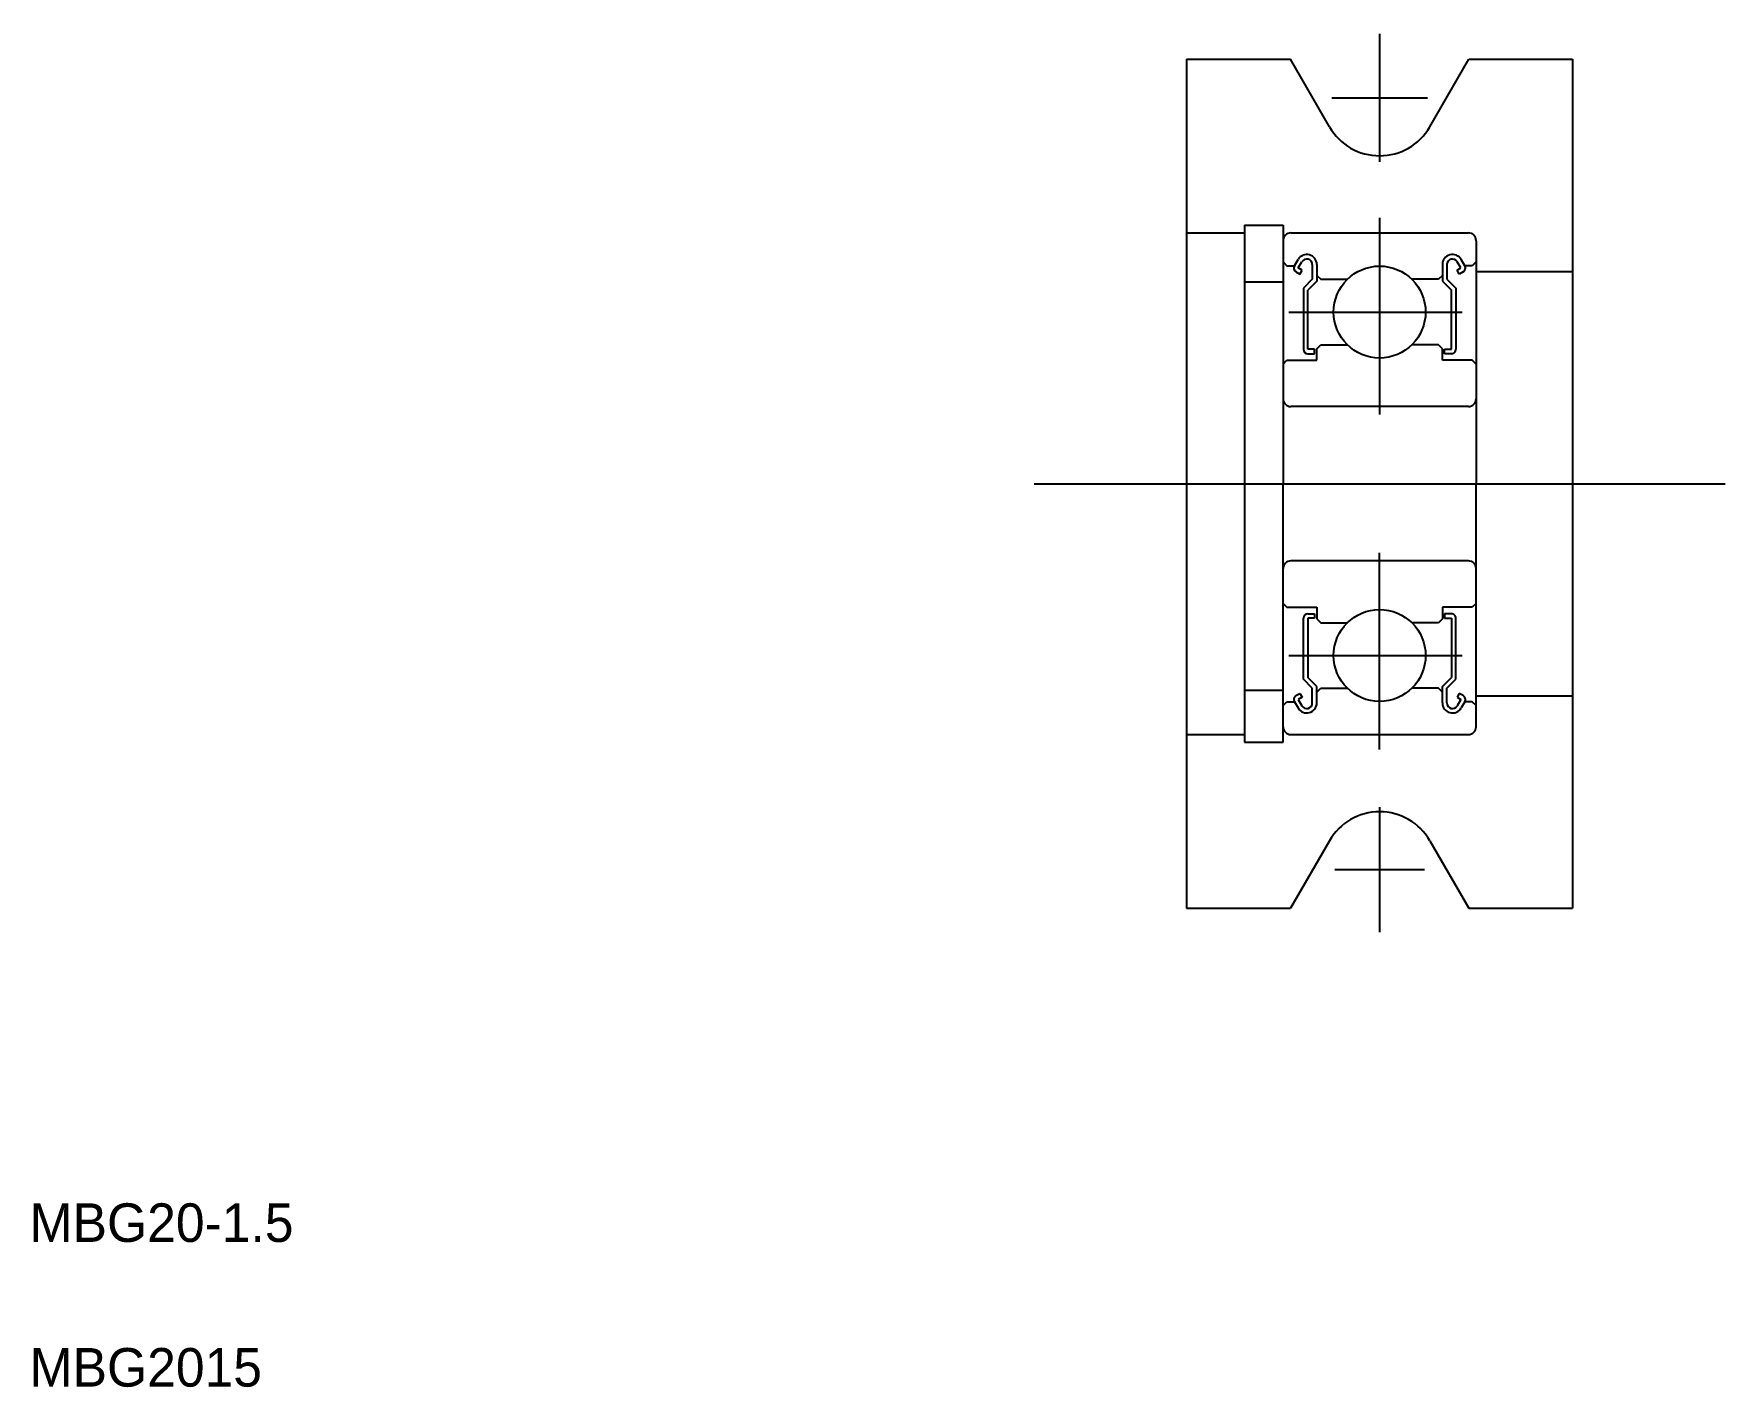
# Model space of a CAD drawing. Extents: x 2.6 to 46.4, y 2.5 to 37.6.
import ezdxf

# ---------------------------------------------------------------- set-up
doc = ezdxf.new("R2010")
doc.units = 0
doc.linetypes.add('CENTER', pattern=[50.8, 31.75, -6.35, 6.35, -6.35])
doc.layers.get('0').update_dxf_attribs({"linetype": 'CONTINUOUS'})
doc.layers.add('CENTER', color=1, linetype='CENTER')

msp = doc.modelspace()

# ---------------------------------------------------------------- linework, layer by layer
at = {"color": 7, "linetype": 'CONTINUOUS'}
for p, q in [((32.475, 36.899), (32.475, 14.899)), ((32.475, 36.899), (35.165, 36.899)), ((36.176, 35.149), (35.165, 36.899)), ((38.774, 35.149), (39.784, 36.899)), ((39.784, 36.899), (42.475, 36.899)), ((42.475, 36.899), (42.475, 14.899)), ((33.975, 32.599), (33.975, 19.199)), ((33.975, 32.599), (34.975, 32.599)), ((34.975, 32.599), (34.975, 25.899)), ((32.475, 32.399), (33.975, 32.399)), ((34.975, 32.199), (34.975, 25.899)), ((35.175, 32.399), (39.775, 32.399)), ((39.975, 32.199), (39.975, 25.899)), ((34.975, 31.649), (35.075, 31.549)), ((35.075, 31.549), (35.266, 31.549)), ((35.266, 31.549), (35.361, 31.709)), ((35.367, 31.491), (35.462, 31.651)), ((35.731, 31.579), (35.731, 31.199)), ((35.848, 31.579), (35.848, 31.151)), ((39.102, 31.579), (39.102, 31.151)), ((39.218, 31.579), (39.218, 31.199)), ((39.583, 31.491), (39.488, 31.651)), ((39.684, 31.549), (39.589, 31.709)), ((39.875, 31.549), (39.684, 31.549)), ((39.975, 31.649), (39.875, 31.549)), ((33.975, 31.131), (34.975, 31.131)), ((35.308, 31.39), (35.409, 31.332)), ((35.467, 31.433), (35.367, 31.491)), ((35.409, 31.332), (35.467, 31.433)), ((35.731, 31.199), (35.499, 30.966)), ((35.848, 31.151), (35.615, 30.918)), ((35.848, 31.299), (35.948, 31.199)), ((35.948, 31.199), (36.641, 31.199)), ((39.002, 31.199), (38.308, 31.199)), ((39.102, 31.299), (39.002, 31.199)), ((39.102, 31.151), (39.335, 30.918)), ((39.218, 31.199), (39.451, 30.966)), ((39.482, 31.433), (39.583, 31.491)), ((39.54, 31.332), (39.482, 31.433)), ((39.641, 31.39), (39.54, 31.332)), ((39.975, 31.399), (42.475, 31.399)), ((35.499, 30.966), (35.499, 29.385)), ((35.615, 29.385), (35.615, 30.918)), ((39.335, 29.385), (39.335, 30.918)), ((39.451, 30.966), (39.451, 29.385)), ((39.975, 30.624), (39.975, 30.624)), ((35.79, 29.385), (35.615, 29.385)), ((35.79, 29.269), (35.79, 29.385)), ((35.848, 29.399), (35.948, 29.499)), ((35.848, 29.099), (35.848, 29.399)), ((35.948, 29.499), (36.641, 29.499)), ((39.002, 29.499), (38.308, 29.499)), ((39.102, 29.399), (39.002, 29.499)), ((39.102, 29.099), (39.102, 29.399)), ((39.16, 29.385), (39.335, 29.385)), ((39.16, 29.269), (39.16, 29.385)), ((34.975, 28.999), (35.075, 29.099)), ((35.075, 29.099), (35.848, 29.099)), ((35.615, 29.269), (35.79, 29.269)), ((39.875, 29.099), (39.102, 29.099)), ((39.335, 29.269), (39.16, 29.269)), ((39.975, 28.999), (39.875, 29.099)), ((39.975, 29.049), (39.975, 29.049)), ((39.775, 27.899), (35.175, 27.899)), ((34.975, 19.199), (34.975, 25.899)), ((34.975, 19.599), (34.975, 25.899)), ((39.975, 19.599), (39.975, 25.899)), ((39.775, 23.899), (35.175, 23.899)), ((34.975, 22.799), (35.075, 22.699)), ((39.975, 22.799), (39.875, 22.699)), ((35.075, 22.699), (35.848, 22.699)), ((35.499, 20.832), (35.499, 22.413)), ((35.615, 22.529), (35.79, 22.529)), ((35.79, 22.413), (35.615, 22.413)), ((35.615, 22.413), (35.615, 20.88)), ((35.79, 22.529), (35.79, 22.413)), ((35.848, 22.699), (35.848, 22.399)), ((35.848, 22.399), (35.948, 22.299)), ((39.102, 22.399), (39.002, 22.299)), ((39.102, 22.699), (39.102, 22.399)), ((39.875, 22.699), (39.102, 22.699)), ((39.16, 22.529), (39.16, 22.413)), ((39.335, 22.529), (39.16, 22.529)), ((39.16, 22.413), (39.335, 22.413)), ((39.335, 22.413), (39.335, 20.88)), ((39.451, 20.832), (39.451, 22.413)), ((35.948, 22.299), (36.641, 22.299)), ((39.002, 22.299), (38.308, 22.299)), ((35.731, 20.599), (35.499, 20.832)), ((35.848, 20.647), (35.615, 20.88)), ((35.731, 20.219), (35.731, 20.599)), ((35.848, 20.219), (35.848, 20.647)), ((35.848, 20.499), (35.948, 20.599)), ((35.948, 20.599), (36.641, 20.599)), ((39.002, 20.599), (38.308, 20.599)), ((39.102, 20.499), (39.002, 20.599)), ((39.102, 20.647), (39.335, 20.88)), ((39.102, 20.219), (39.102, 20.647)), ((39.218, 20.599), (39.451, 20.832)), ((39.218, 20.219), (39.218, 20.599)), ((33.975, 20.549), (34.975, 20.549)), ((34.975, 20.149), (35.075, 20.249)), ((35.075, 20.249), (35.266, 20.249)), ((35.266, 20.249), (35.361, 20.088)), ((35.308, 20.408), (35.409, 20.466)), ((35.467, 20.365), (35.367, 20.307)), ((35.367, 20.307), (35.462, 20.147)), ((35.409, 20.466), (35.467, 20.365)), ((39.54, 20.466), (39.482, 20.365)), ((39.482, 20.365), (39.583, 20.307)), ((39.583, 20.307), (39.488, 20.147)), ((39.641, 20.408), (39.54, 20.466)), ((39.684, 20.249), (39.589, 20.088)), ((39.875, 20.249), (39.684, 20.249)), ((39.975, 20.149), (39.875, 20.249)), ((39.975, 20.399), (42.475, 20.399)), ((32.475, 19.399), (33.975, 19.399)), ((35.175, 19.399), (39.775, 19.399)), ((33.975, 19.199), (34.975, 19.199)), ((36.176, 16.649), (35.165, 14.899)), ((38.774, 16.649), (39.784, 14.899)), ((32.475, 14.899), (35.165, 14.899)), ((39.784, 14.899), (42.475, 14.899))]:
    msp.add_line(p, q, dxfattribs=at)
for centre in [(37.475, 30.349), (37.475, 21.449)]:
    msp.add_circle(centre, 1.191, dxfattribs=at)
for centre, radius, start, end in [((37.475, 35.899), 1.5, 210, 330), ((35.175, 32.199), 0.2, 90, 180), ((39.775, 32.199), 0.2, 0, 90), ((35.367, 31.491), 0.116, 150.0007, 240.0004), ((35.587, 31.579), 0.261, 0, 150.0001), ((35.587, 31.579), 0.145, 0, 149.9998), ((39.363, 31.579), 0.261, 30, 180.0001), ((39.363, 31.579), 0.145, 30, 180.0001), ((39.583, 31.491), 0.116, 299.9992, 29.9995), ((35.615, 29.385), 0.116, 180.0001, 270), ((39.335, 29.385), 0.116, 269.9995, 0), ((35.175, 28.099), 0.2, 180, 270), ((39.775, 28.099), 0.2, 270, 0), ((35.175, 23.699), 0.2, 90, 180), ((39.775, 23.699), 0.2, 0, 90), ((35.615, 22.413), 0.116, 90, 179.9999), ((39.335, 22.413), 0.116, 0, 90.0005), ((35.367, 20.307), 0.116, 119.9984, 210.0066), ((35.587, 20.219), 0.261, 209.9999, 0), ((35.587, 20.219), 0.145, 210.0002, 0), ((39.363, 20.219), 0.261, 179.9999, 330), ((39.363, 20.219), 0.145, 179.9999, 330), ((39.583, 20.307), 0.116, 330.0005, 60.0008), ((35.175, 19.599), 0.2, 180, 270), ((39.775, 19.599), 0.2, 270, 0), ((37.475, 15.899), 1.5, 30, 150)]:
    msp.add_arc(centre, radius, start, end, dxfattribs=at)
at = {"layer": 'CENTER', "color": 1, "linetype": 'CENTER'}
for p, q in [((37.475, 37.56), (37.475, 34.238)), ((36.237, 35.899), (38.712, 35.899)), ((37.475, 32.79), (37.475, 27.692)), ((35.125, 30.349), (39.61, 30.349)), ((28.522, 25.899), (46.427, 25.899)), ((37.475, 19.008), (37.475, 24.106)), ((35.125, 21.449), (39.61, 21.449)), ((37.475, 17.521), (37.475, 14.277)), ((36.315, 15.899), (38.635, 15.899))]:
    msp.add_line(p, q, dxfattribs=at)

# ---------------------------------------------------------------- texts
at = {"color": 7, "linetype": 'CONTINUOUS'}
for s, p in [('MBG20-1.5', (2.5, 6.25)), ('MBG2015', (2.5, 2.5))]:
    msp.add_text(s, height=1, dxfattribs=at).set_placement(p)

doc.saveas('drawing.dxf')
